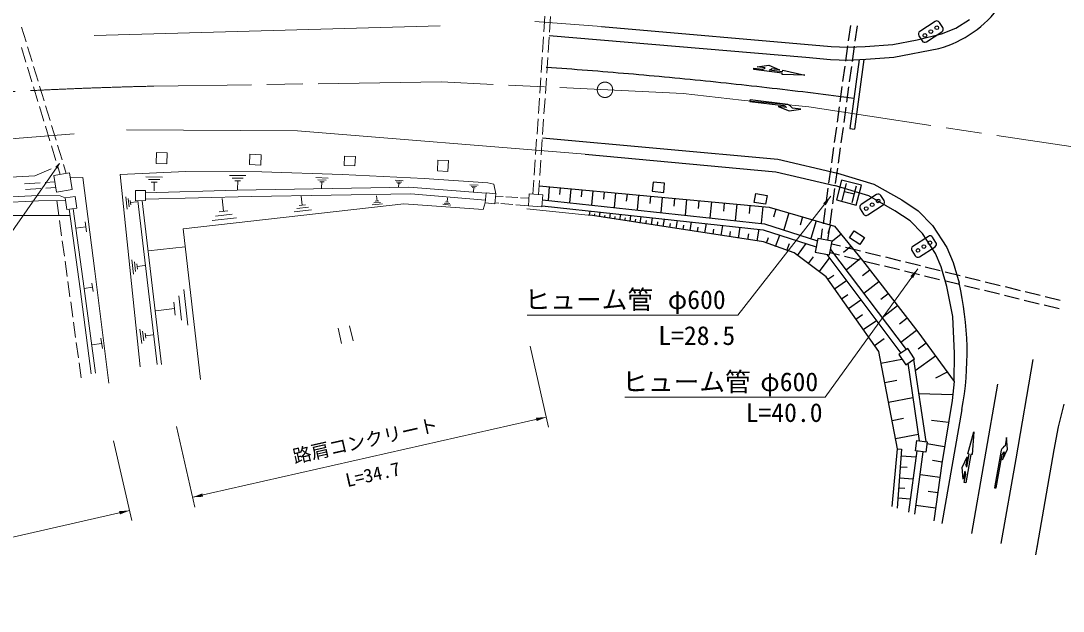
# Model space of a CAD drawing. Units: millimetres, scale not verified. Extents: x 40000 to 680000, y 20000 to 380000.
# Drawn here: x 401249 to 502647, y 262663 to 320146 of the extents above; entities that cross this region are included whole.
import ezdxf
from ezdxf.enums import TextEntityAlignment as Align

# ---------------------------------------------------------------- set-up
doc = ezdxf.new("R2010")
doc.units = ezdxf.units.MM
doc.header["$LTSCALE"] = 1000
doc.linetypes.add('CHAIN', pattern=[18.5, 12, -1.5, 3.5, -1.5])
for name, color, linetype, lineweight in [('M-BGD', 7, 'Continuous', 25), ('M-BMK', 2, 'CHAIN', 13), ('M-STR-HTXT', 7, 'Continuous', 13), ('M-STR-STRC', 7, 'Continuous', 25), ('M-WORK', 1, 'Continuous', 13)]:
    doc.layers.add(name, color=color, linetype=linetype, lineweight=lineweight)
doc.styles.add('ＭＳ ゴシック', font='')
doc.styles.get('ＭＳ ゴシック').set_extended_font_data('MS Gothic')

# ---------------------------------------------------------------- blocks, each defined once
blk = doc.blocks.new('filled_arrow')
at = {"color": 0, "linetype": 'Continuous', "lineweight": -2}
blk.add_solid([(7.5, 1.25), (0, 0), (7.5, -1.25)], dxfattribs=at)
blk = doc.blocks.new('open_arrow')
at = {"color": 0, "linetype": 'Continuous', "lineweight": -2}
blk.add_lwpolyline([(7.5, 1.25), (0, 0), (7.5, -1.25)], dxfattribs=at)

msp = doc.modelspace()

# ---------------------------------------------------------------- linework, layer by layer
at = {"layer": 'M-BGD'}
for p, q in [((457729, 319609), (480065, 317634)), ((481773, 318213), (481977, 319699)), ((482424, 318175), (482628, 319661)), ((490205, 320089), (488692, 319112)), ((490945, 319495), (490619, 319999)), ((490799, 318884), (492215, 319436)), ((492215, 319436), (493542, 320273)), ((488458, 318288), (490799, 318884)), ((488603, 318698), (488928, 318194)), ((489343, 318104), (490855, 319080)), ((480065, 317634), (481685, 317579)), ((481500, 316232), (481704, 317718)), ((481685, 317579), (483390, 317647)), ((482151, 316194), (482355, 317680)), ((483390, 317647), (486094, 317848)), ((486094, 317848), (488458, 318288)), ((486186, 316601), (490569, 317463)), ((477616, 316596), (480022, 316385)), ((480022, 316385), (481689, 316328)), ((481689, 316328), (483462, 316398)), ((483462, 316398), (486186, 316601)), ((481227, 314251), (481432, 315737)), ((481878, 314213), (482083, 315699)), ((480955, 312269), (481159, 313755)), ((481606, 312231), (481810, 313717)), ((480682, 310288), (480886, 311774)), ((481333, 310250), (481537, 311736)), ((480409, 308307), (480614, 309793)), ((481060, 308269), (481265, 309755)), ((480137, 306325), (480341, 307811)), ((480788, 306287), (480992, 307773)), ((456146, 307166), (474697, 305449)), ((474697, 305449), (480387, 304113)), ((479864, 304344), (480068, 305830)), ((480515, 304306), (480719, 305792)), ((481091, 304643), (480588, 302708)), ((483026, 304141), (481091, 304643)), ((481133, 302654), (481559, 304299)), ((452658, 303974), (452537, 302665)), ((453705, 303877), (453644, 303223)), ((454752, 303780), (454628, 302440)), ((455824, 303681), (455762, 303011)), ((456896, 303582), (456769, 302209)), ((457994, 303480), (457931, 302794)), ((459092, 303378), (458962, 301972)), ((460217, 303274), (460152, 302571)), ((479591, 302363), (479796, 303849)), ((480242, 302325), (480447, 303811)), ((483742, 303100), (480387, 304113)), ((481362, 303540), (482322, 303291)), ((482522, 304061), (482094, 302410)), ((482524, 302205), (483026, 304141)), ((484497, 303229), (482985, 302253)), ((451991, 302724), (473596, 300394)), ((461342, 303170), (461209, 301730)), ((462494, 303064), (462427, 302344)), ((463646, 302957), (463509, 301482)), ((464826, 302848), (464758, 302110)), ((466006, 302739), (465866, 301228)), ((467214, 302627), (467144, 301871)), ((468423, 302515), (468280, 300968)), ((469661, 302401), (469589, 301627)), ((470899, 302286), (470752, 300701)), ((472167, 302169), (472093, 301376)), ((480588, 302708), (482524, 302205)), ((483636, 301245), (485148, 302221)), ((486288, 301636), (483742, 303100)), ((485237, 302636), (484912, 303140)), ((451948, 302125), (473471, 299804)), ((456560, 301221), (456621, 301621)), ((457054, 301145), (457088, 301368)), ((457548, 301069), (457617, 301514)), ((458042, 300993), (458080, 301238)), ((458537, 300917), (458612, 301407)), ((459525, 300765), (459607, 301299)), ((460513, 300613), (460602, 301192)), ((473435, 302051), (473284, 300428)), ((474709, 301804), (474484, 301021)), ((475963, 301444), (475486, 299786)), ((479319, 300381), (479523, 301867)), ((479970, 300344), (480174, 301830)), ((482896, 301839), (483221, 301334)), ((487756, 300660), (486288, 301636)), ((459031, 300841), (459072, 301108)), ((460019, 300689), (460064, 300979)), ((461013, 300536), (461061, 300848)), ((461512, 300459), (461608, 301084)), ((462050, 300377), (462102, 300713)), ((462589, 300294), (462692, 300967)), ((463169, 300204), (463225, 300567)), ((463750, 300115), (463861, 300841)), ((464375, 300019), (464435, 300410)), ((465001, 299923), (465121, 300705)), ((465676, 299819), (465741, 300240)), ((466350, 299715), (466480, 300558)), ((467805, 299491), (467945, 300400)), ((469374, 299250), (469525, 300230)), ((473596, 300394), (478743, 298739)), ((477289, 301063), (477051, 300234)), ((478615, 300682), (478115, 298941)), ((480008, 300282), (479758, 299411)), ((488964, 299438), (487756, 300660)), ((467078, 299603), (467148, 300058)), ((468590, 299370), (468665, 299860)), ((470219, 299120), (470301, 299648)), ((471065, 298989), (471228, 300046)), ((471977, 298849), (472064, 299419)), ((472888, 298709), (473064, 299848)), ((473471, 299804), (478623, 298147)), ((474678, 298188), (475074, 299289)), ((479114, 298894), (479251, 299886)), ((479752, 298766), (479901, 299848)), ((481056, 299364), (480210, 298683)), ((489535, 299159), (488023, 298182)), ((490237, 297496), (488964, 299438)), ((473797, 298504), (473995, 299054)), ((475766, 297797), (476010, 298477)), ((476796, 297300), (477661, 298457)), ((480141, 298445), (480989, 298234)), ((482001, 298188), (481267, 297598)), ((481474, 298114), (482930, 297753)), ((488674, 297174), (490186, 298150)), ((490275, 298565), (489950, 299069)), ((477860, 296504), (478357, 297170)), ((479647, 297400), (486867, 287801)), ((479966, 297574), (480897, 297346)), ((480029, 297890), (487365, 288137)), ((481382, 297227), (482839, 296871)), ((483416, 297633), (484872, 297272)), ((485357, 297151), (486813, 296790)), ((487934, 297768), (488259, 297264)), ((490772, 296194), (490237, 297496)), ((478924, 295708), (479919, 297039)), ((482946, 297013), (481540, 295882)), ((483325, 296753), (484782, 296397)), ((485268, 296278), (486725, 295922)), ((487298, 296670), (488754, 296309)), ((489239, 296188), (490695, 295827)), ((491317, 294287), (490772, 296194)), ((479761, 294975), (480335, 295379)), ((483835, 295875), (483122, 295322)), ((487211, 295803), (488668, 295447)), ((489154, 295329), (490611, 294972)), ((491180, 295707), (492636, 295346)), ((493122, 295226), (494578, 294865)), ((480407, 294056), (481555, 294864)), ((484720, 294734), (483256, 293600)), ((491096, 294854), (492554, 294498)), ((491920, 291360), (491317, 294287)), ((493039, 294379), (494496, 294023)), ((495063, 294744), (496519, 294383)), ((497004, 294263), (498460, 293902)), ((481088, 293089), (481692, 293514)), ((485627, 293563), (484895, 292996)), ((494982, 293904), (496439, 293548)), ((496925, 293430), (498382, 293074)), ((498945, 293781), (500401, 293420)), ((500886, 293300), (502342, 292939)), ((481768, 292121), (482978, 292972)), ((486534, 292393), (485037, 291232)), ((498868, 292955), (500325, 292599)), ((500811, 292480), (502268, 292124)), ((482486, 291101), (483123, 291550)), ((487462, 291195), (486714, 290615)), ((492079, 287747), (491920, 291360)), ((483203, 290082), (484477, 290978)), ((484286, 288542), (485249, 289219)), ((488391, 289997), (486859, 288810)), ((489311, 288750), (488529, 288177)), ((484925, 286813), (486968, 287208)), ((488096, 287178), (489272, 279170)), ((490227, 287499), (488260, 286059)), ((492039, 285024), (492079, 287747)), ((487544, 286805), (488652, 279260)), ((485292, 284913), (486479, 285142)), ((491379, 285925), (490222, 285353)), ((485659, 283013), (488034, 283471)), ((491899, 283737), (488588, 283830)), ((502712, 282829), (502173, 280625)), ((486001, 281240), (487109, 281454)), ((491494, 281047), (489828, 281222)), ((486343, 279468), (488559, 279896)), ((502173, 280625), (501734, 278374)), ((491110, 278675), (489399, 278952)), ((488416, 278264), (487618, 272307)), ((489010, 278179), (488196, 272110)), ((501734, 278374), (500131, 269067)), ((486887, 277788), (488337, 277675)), ((490869, 277181), (489935, 277332)), ((486804, 276723), (487470, 276671)), ((490657, 275682), (488780, 275943)), ((486721, 275657), (488053, 275554)), ((486645, 274679), (487256, 274632)), ((490448, 274180), (489509, 274311)), ((486569, 273701), (487792, 273606)), ((490239, 272678), (488323, 272945)), ((500131, 269067), (499968, 268134)), ((500131, 269067), (500085, 268806))]:
    msp.add_line(p, q, dxfattribs=at)
for points in [[(462668, 303546), (463794, 303443), (463877, 304342), (462751, 304446)], [(472740, 303321), (473839, 303141), (473698, 302279), (472599, 302460)], [(482318, 299707), (483323, 299042), (482874, 298364), (481869, 299028)], [(478519, 297627), (479920, 297345), (480188, 298679), (478786, 298960)], [(487335, 286664), (488196, 287245), (487522, 288243), (486661, 287662)], [(488274, 278285), (488419, 279293), (489427, 279148), (489282, 278140)]]:
    msp.add_lwpolyline(points, close=True, dxfattribs=at)
for points in [[(451662, 304066), (474047, 301995), (480411, 300166), (483124, 296793), (488507, 289848), (492039, 285024), (491838, 283180), (490848, 277052), (490070, 271471)], [(486533, 278486), (484706, 287945), (479600, 295203), (476469, 297545), (473480, 298618), (456860, 301197), (456451, 301238)], [(486014, 272853), (486533, 278486), (486936, 278422), (486491, 272704)]]:
    msp.add_lwpolyline(points, dxfattribs=at)
for centre in [(490354, 319471), (489194, 318722), (489774, 319096), (484066, 302237), (484646, 302611), (483487, 301863), (489105, 298166), (489684, 298541), (488525, 297792)]:
    msp.add_circle(centre, 180, dxfattribs=at)
for centre, start, end in [((490367, 319836), 32.83881, 122.83881), ((490693, 319332), 302.83881, 32.83881), ((488855, 318860), 122.83881, 212.83881), ((489180, 318356), 212.83881, 302.83881), ((484660, 302977), 32.83881, 122.83881), ((483148, 302001), 122.83881, 212.83881), ((484985, 302473), 302.83881, 32.83881), ((483473, 301497), 212.83881, 302.83881), ((489698, 298906), 32.83881, 122.83881), ((488186, 297930), 122.83881, 212.83881), ((490023, 298402), 302.83881, 32.83881), ((488511, 297426), 212.83881, 302.83881)]:
    msp.add_arc(centre, 300, start, end, dxfattribs=at)
at = {"layer": 'M-BMK'}
for p, q in [((442186, 314203), (414181, 313786)), ((465676, 313062), (442186, 314203))]:
    msp.add_line(p, q, dxfattribs=at)
msp.add_lwpolyline([(465676, 313062), (471362, 312423), (477902, 311756), (503382, 307903)], dxfattribs=at)
msp.add_circle((458074, 313431), 750, dxfattribs=at)
msp.add_arc((424608, -136093), 450000, 91.32774, 98.46853, dxfattribs=at)
at = {"layer": 'M-STR-HTXT'}
for p, q in [((450802, 288458), (452589, 280580)), ((417966, 273750), (452368, 281555)), ((416400, 280653), (418187, 272775)), ((410278, 279264), (412043, 271487)), ((350739, 258604), (411822, 272462))]:
    msp.add_line(p, q, dxfattribs=at)
for points in [[(404999, 306246), (397500, 295500), (384000, 295500)], [(480040, 303064), (471000, 291500), (450500, 291500)], [(488500, 296000), (479500, 283500), (460000, 283500)]]:
    msp.add_lwpolyline(points, dxfattribs=at)
at = {"layer": 'M-STR-STRC'}
for p, q in [((452644, 318732), (477616, 316596)), ((482790, 316372), (481908, 309650)), ((483246, 316390), (482354, 309591)), ((472545, 315391), (472563, 315540)), ((475325, 315055), (472545, 315391)), ((472563, 315540), (473357, 315444)), ((472879, 315653), (474007, 315819)), ((473673, 315557), (472879, 315653)), ((474007, 315819), (475063, 315389)), ((474052, 315360), (475343, 315204)), ((475063, 315389), (474269, 315485)), ((475343, 315204), (475361, 315352)), ((475361, 315352), (477518, 314865)), ((475307, 314906), (475325, 315055)), ((477518, 314865), (475307, 314906)), ((472178, 312363), (472169, 312289)), ((472187, 312438), (472178, 312363)), ((475861, 311993), (472187, 312438)), ((472169, 312289), (475446, 311892)), ((475725, 311707), (474931, 311803)), ((474931, 311803), (475987, 311373)), ((475987, 311373), (477115, 311539)), ((477115, 311539), (476321, 311635)), ((481908, 309650), (482354, 309591)), ((452011, 308756), (474897, 306686)), ((474897, 306686), (480711, 305321)), ((480711, 305321), (484241, 304255)), ((484241, 304255), (486946, 302700)), ((486946, 302700), (488555, 301630)), ((488555, 301630), (489941, 300228)), ((489941, 300228), (491347, 298082)), ((491347, 298082), (491955, 296604)), ((491955, 296604), (492519, 294630)), ((498073, 277510), (499738, 287167)), ((493756, 270215), (496299, 284781)), ((490882, 271194), (492824, 282316)), ((493362, 277985), (493962, 280113)), ((493962, 280113), (493805, 277907)), ((497139, 279559), (497001, 278771)), ((497245, 278424), (497139, 279559)), ((493657, 277933), (493176, 275175)), ((493286, 276678), (493510, 277959)), ((493510, 277959), (493362, 277985)), ((493805, 277907), (493657, 277933)), ((496620, 278330), (495983, 274685)), ((496131, 274659), (496699, 277910)), ((496760, 277392), (497245, 278424)), ((496898, 278180), (496760, 277392)), ((492825, 276657), (493310, 277689)), ((493310, 277689), (493173, 276901)), ((496618, 269239), (498073, 277510)), ((492932, 275522), (492825, 276657)), ((493069, 276310), (492932, 275522)), ((493028, 275201), (493166, 275989)), ((493176, 275175), (493028, 275201)), ((495983, 274685), (496131, 274659))]:
    msp.add_line(p, q, dxfattribs=at)
msp.add_lwpolyline([(452364, 315641), (452864, 315605), (453365, 315569), (453865, 315533), (454365, 315496), (454865, 315458), (455365, 315420), (455865, 315382), (456365, 315343), (456865, 315303), (457365, 315263), (457865, 315222), (458365, 315181), (458864, 315140), (459364, 315098), (459864, 315055), (460363, 315012), (460863, 314969), (461363, 314925), (461862, 314880), (462362, 314835), (462861, 314789), (463360, 314743), (463860, 314697), (464359, 314650), (464858, 314602), (465357, 314554), (465857, 314506), (466356, 314457), (466855, 314407), (467354, 314357), (467853, 314306), (468352, 314255), (468850, 314204), (469349, 314152), (469848, 314099), (470347, 314046), (470845, 313993), (471344, 313939), (471842, 313884), (472341, 313829), (472839, 313774), (473338, 313718), (473836, 313661), (474334, 313604), (474832, 313547), (475331, 313489), (475829, 313430), (476327, 313371), (476825, 313312), (477322, 313252), (477820, 313191), (478318, 313130), (478816, 313069), (479313, 313007), (479811, 312944), (480309, 312881), (480806, 312818), (481303, 312754), (481801, 312689), (482298, 312624)], dxfattribs=at)
for centre, radius, start, end in [((487602, 328055), 11000, 285.64471, 324.15561), ((473357, 315944), 500, 270.06669, 309.26166), ((473665, 316282), 1000, 292.78827, 307.14978), ((475326, 311407), 500, 36.93659, 76.13156), ((475504, 311059), 1000, 35.18474, 69.086), ((462959, 287788), 30342, 349.56226, 13.03238), ((497534, 277924), 1000, 122.18259, 156.08385), ((497177, 277765), 500, 123.93444, 163.12941), ((492345, 276340), 1000, 19.78612, 34.14763), ((492666, 276014), 500, 357.06454, 36.25951)]:
    msp.add_arc(centre, radius, start, end, dxfattribs=at)
at = {"layer": 'M-WORK'}
for p, q in [((452135, 319090), (452236, 320587)), ((452790, 320552), (452688, 319056)), ((401321, 319530), (401759, 318096)), ((408384, 318710), (442030, 319669)), ((451240, 320090), (457729, 319609)), ((452000, 317095), (452101, 318592)), ((452654, 318557), (452551, 317060)), ((401301, 317540), (401739, 316106)), ((401905, 317617), (402343, 316183)), ((451866, 315099), (451967, 316596)), ((452517, 316561), (452415, 315065)), ((401885, 315628), (402323, 314193)), ((402489, 315705), (402927, 314270)), ((451731, 313104), (451832, 314601)), ((452381, 314566), (452278, 313070)), ((402469, 313715), (402907, 312280)), ((403073, 313792), (403511, 312357)), ((451597, 311109), (451698, 312605)), ((452244, 312571), (452142, 311074)), ((403053, 311802), (403492, 310368)), ((403657, 311879), (404095, 310444)), ((451462, 309113), (451563, 310610)), ((452108, 310575), (452005, 309079)), ((403638, 309889), (404076, 308455)), ((404242, 309966), (404680, 308532)), ((411523, 309527), (428151, 309440)), ((428151, 309440), (456146, 307166)), ((393332, 308128), (406435, 309134)), ((451328, 307118), (451429, 308614)), ((451971, 308580), (451869, 307083)), ((404222, 307977), (404660, 306542)), ((404826, 308053), (405264, 306619)), ((414418, 306261), (414447, 307311)), ((414447, 307311), (415487, 307282)), ((415487, 307282), (415457, 306232)), ((415457, 306232), (414418, 306261)), ((423501, 306144), (423537, 307147)), ((423537, 307147), (424625, 307108)), ((424625, 307108), (424589, 306106)), ((432700, 306059), (432741, 306979)), ((432741, 306979), (433791, 306931)), ((433791, 306931), (433750, 306011)), ((441767, 305545), (441826, 306592)), ((441826, 306592), (442860, 306534)), ((442860, 306534), (442801, 305487)), ((451193, 305122), (451294, 306619)), ((451835, 306585), (451732, 305088)), ((402624, 305039), (404213, 305745)), ((404462, 305093), (405986, 305333)), ((404806, 306064), (405073, 305189)), ((405410, 306141), (405672, 305284)), ((405986, 305333), (406241, 303718)), ((410902, 305183), (417306, 305487)), ((417306, 305487), (424704, 305446)), ((424589, 306106), (423501, 306144)), ((424704, 305446), (432511, 305195)), ((433750, 306011), (432700, 306059)), ((442801, 305487), (441767, 305545)), ((393700, 304562), (402624, 305039)), ((401617, 304272), (403114, 304369)), ((403613, 304401), (404561, 304463)), ((404717, 303477), (404462, 305093)), ((406061, 304857), (407271, 304892)), ((407271, 304892), (408455, 295786)), ((412841, 286445), (410902, 305183)), ((413421, 304949), (415021, 304936)), ((414763, 304682), (413675, 304691)), ((413928, 304433), (414504, 304428)), ((414216, 304431), (414209, 303599)), ((421548, 305085), (423148, 305070)), ((422889, 304817), (421801, 304827)), ((422055, 304568), (422631, 304563)), ((422343, 304566), (422335, 303734)), ((429952, 304877), (431151, 304827)), ((430951, 304643), (430136, 304677)), ((430320, 304477), (430752, 304459)), ((430536, 304468), (430510, 303844)), ((432511, 305195), (440476, 304807)), ((437649, 304623), (438446, 304557)), ((438308, 304440), (437766, 304485)), ((437883, 304347), (438170, 304323)), ((438026, 304335), (437992, 303920)), ((440476, 304807), (446677, 304361)), ((446677, 304361), (447262, 304236)), ((447262, 304236), (447466, 303303)), ((451069, 303276), (451160, 304623)), ((451698, 304589), (451606, 303237)), ((401696, 303726), (403193, 303823)), ((403692, 303855), (404648, 303917)), ((406241, 303718), (404717, 303477)), ((413369, 303638), (412391, 303620)), ((412391, 303620), (412409, 302622)), ((413387, 302639), (413369, 303638)), ((422295, 303669), (413373, 303413)), ((438989, 303943), (422295, 303669)), ((423683, 303049), (439195, 303297)), ((446515, 303366), (438989, 303943)), ((439195, 303297), (446449, 302691)), ((444930, 304188), (445728, 304136)), ((445592, 304016), (445050, 304052)), ((445169, 303916), (445456, 303897)), ((445313, 303906), (445286, 303491)), ((446423, 302423), (446518, 303395)), ((446518, 303395), (447466, 303303)), ((447466, 303303), (447371, 302331)), ((450624, 302134), (450708, 303302)), ((450708, 303302), (452026, 303207)), ((452026, 303207), (451942, 302039)), ((397914, 302886), (402936, 303130)), ((397944, 302387), (402952, 302631)), ((402936, 303130), (405069, 303094)), ((402952, 302631), (405596, 302665)), ((404937, 301205), (404737, 302654)), ((405069, 303094), (405559, 302909)), ((405559, 302909), (406522, 303054)), ((405733, 301761), (405559, 302909)), ((406522, 303054), (406695, 301907)), ((411603, 301812), (411475, 303005)), ((411686, 302835), (411774, 302023)), ((411944, 302235), (411898, 302664)), ((411921, 302449), (412541, 302516)), ((412409, 302622), (413387, 302639)), ((412638, 302626), (414519, 286677)), ((414941, 286683), (413065, 302633)), ((413384, 302773), (423683, 303049)), ((417029, 299896), (438517, 302329)), ((420966, 301607), (420833, 302848)), ((428930, 302226), (428321, 302157)), ((428626, 302191), (428526, 303070)), ((436426, 302327), (435430, 302235)), ((435575, 302409), (436252, 302471)), ((436078, 302616), (435719, 302583)), ((435899, 302600), (435851, 303117)), ((438517, 302329), (446229, 301773)), ((443089, 302209), (442293, 302282)), ((442432, 302397), (442973, 302348)), ((442858, 302487), (442571, 302513)), ((442714, 302500), (442752, 302914)), ((446229, 301773), (446423, 302423)), ((447371, 302331), (446423, 302423)), ((447762, 302388), (447380, 302421)), ((447444, 303080), (448162, 303032)), ((449095, 302271), (447956, 302371)), ((448427, 303014), (449585, 302937)), ((450624, 302138), (449394, 302245)), ((449866, 302918), (450676, 302864)), ((406036, 301201), (396661, 301202)), ((406695, 301907), (405733, 301761)), ((405954, 301795), (407023, 294034)), ((406349, 301855), (407419, 294087)), ((420196, 301138), (421818, 301312)), ((421396, 301653), (420537, 301561)), ((429531, 301746), (427842, 301555)), ((428082, 301856), (429230, 301986)), ((456451, 301238), (450464, 301825)), ((451942, 302039), (450624, 302134)), ((405210, 299224), (405005, 300710)), ((407495, 300567), (407642, 299611)), ((422241, 300970), (419854, 300715)), ((407568, 300089), (406612, 299942)), ((418728, 285234), (417029, 299896)), ((405483, 297243), (405278, 298729)), ((413638, 297765), (417233, 298132)), ((405756, 295261), (405551, 296747)), ((412224, 295471), (412040, 296859)), ((412292, 296667), (412417, 295723)), ((412609, 295974), (412543, 296474)), ((412576, 296224), (413298, 296320)), ((408455, 295786), (409823, 284852)), ((406029, 293280), (405824, 294766)), ((407419, 294087), (408499, 285836)), ((408227, 294202), (407420, 294078)), ((408165, 294605), (408289, 293798)), ((407023, 294034), (408102, 285784)), ((416884, 291005), (416615, 293370)), ((417109, 293990), (417503, 290512)), ((406302, 291299), (406097, 292785)), ((416193, 292125), (414385, 291919)), ((416122, 292751), (416264, 291499)), ((406575, 289318), (406370, 290803)), ((413009, 288730), (412828, 290119)), ((432118, 290204), (432452, 288741)), ((433564, 288995), (433230, 290458)), ((409041, 289232), (409191, 288253)), ((413079, 289926), (413202, 288982)), ((413395, 289233), (413330, 289732)), ((413362, 289482), (414084, 289577)), ((406848, 287336), (406644, 288822)), ((409116, 288742), (408138, 288592)), ((407116, 285392), (406917, 286841))]:
    msp.add_line(p, q, dxfattribs=at)

# ---------------------------------------------------------------- block references
at = {"layer": 'M-STR-HTXT'}
for name, p, xscale, yscale, rotation in [('open_arrow', (404999, 306246), 66.7, 66.7, 235.1), ('filled_arrow', (480040, 303064), 133, 133, 232), ('filled_arrow', (488500, 296000), 133, 133, 234.2), ('filled_arrow', (452368, 281555), 133, 133, 192.8), ('filled_arrow', (417966, 273750), 133, 133, 12.8), ('filled_arrow', (411822, 272462), 133, 133, 192.8)]:
    msp.add_blockref(name, p, dxfattribs=dict(at, xscale=xscale, yscale=yscale, rotation=rotation))

# ---------------------------------------------------------------- texts
at = {"layer": 'M-STR-HTXT', "style": 'ＭＳ ゴシック'}
for s, p in [('ヒューム管', (456500, 293000)), ('φ600', (467000, 293000)), ('L=28.5', (467000, 289500)), ('ヒューム管', (466000, 285000)), ('φ600', (476000, 285000)), ('L=40.0', (475500, 282000))]:
    msp.add_text(s, height=1833, dxfattribs=at).set_placement(p, align=Align.MIDDLE_CENTER)
msp.add_text('路肩コンクリート', height=1320, rotation=12.783, dxfattribs=at).set_placement((427731, 277682), align=Align.MIDDLE_LEFT)
msp.add_text('L=34.7', height=1320, rotation=12.783, dxfattribs=at).set_placement((435727, 274947), align=Align.BOTTOM_CENTER)

doc.saveas('drawing.dxf')
